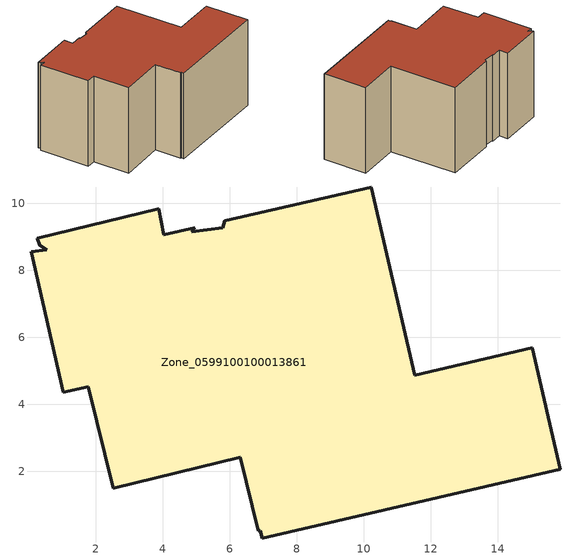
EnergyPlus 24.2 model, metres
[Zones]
Zone_0599100100013861
 floor ground (C_G): 4.04,9.06 4.96,9.28 4.87,9.16 5.79,9.27 5.85,9.48 10.22,10.49 11.52,4.88 15.03,5.69 15.87,2.06 6.97,0.01 6.91,0.23 6.85,0.22 6.31,2.43 2.52,1.5 1.78,4.53 1.03,4.36 0.08,8.55 0.55,8.61 0.33,8.75 0.26,8.97 3.88,9.84 z0
 wall outside (C_F): 4.04,9.06 3.88,9.84 0.26,8.97 0.33,8.75 0.55,8.61 0.08,8.55 1.03,4.36 1.78,4.53 2.52,1.5 6.31,2.43 6.85,0.22 6.91,0.23 6.97,0.01 15.87,2.06 15.03,5.69 11.52,4.88 10.22,10.49 5.85,9.48 5.79,9.27 4.87,9.16 4.96,9.28 4.04,9.06 z0:7.64
 roof outside (C_R): 4.96,9.28 4.04,9.06 3.88,9.84 0.26,8.97 0.33,8.75 0.55,8.61 0.08,8.55 1.03,4.36 1.78,4.53 2.52,1.5 6.31,2.43 6.85,0.22 6.91,0.23 6.97,0.01 15.87,2.06 15.03,5.69 11.52,4.88 10.22,10.49 5.85,9.48 5.79,9.27 4.87,9.16 z7.64
[BUILDING]
Pand.0599100100013861: North Axis=0; Terrain=City; Loads Convergence Tolerance Value=0.04; Temperature Convergence Tolerance Value=0.4; Solar Distribution=FullExterior; Maximum Number of Warmup Days=25; Minimum Number of Warmup Days=1
[Site:Location]
Rotterdam.The.Hague.AP_ZH_NLD Design_Conditions: Latitude=51.96; Longitude=4.45; Time Zone=1; Elevation=-4.5
[SITE:GROUNDTEMPERATURE:BUILDINGSURFACE]
18, 18, 18, 18, 18, 18, 18, 18, 18, 18, 18, 18
[MATERIAL] Thermal Absorptance=0.9; Solar Absorptance=0.7; Visible Absorptance=0.7
Name | Roughness | Thickness | Conductivity | Density | Specific Heat
G.D.2015-2018 | MediumSmooth | 0.15 | 0.0428571 | 540 | 1210
F.D.2015-2018 | Rough | 0.3 | 0.0666667 | 1920 | 840
R.D.2015-2018 | MediumRough | 0.2 | 0.0333333 | 1500 | 1000
[CONSTRUCTION]
C_G: G.D.2015-2018
C_F: F.D.2015-2018
C_R: R.D.2015-2018
[ZONE]
Zone_0599100100013861: Type=1; Multiplier=1; Ceiling Height=Autocalculate; Volume=Autocalculate; Floor Area=autocalculate; Part of Total Floor Area=Yes
[ZONEINFILTRATION:DESIGNFLOWRATE]
Infil_Zone_0599100100013861: Zone or ZoneList or Space or SpaceList=Zone_0599100100013861; Schedule=AlwaysOn; Design Flow Rate Calculation Method=Flow/Area; Flow Rate per Floor Area=0.0021; Constant Term Coefficient=1; Temperature Term Coefficient=0; Velocity Term Coefficient=0; Velocity Squared Term Coefficient=0
[HVACTEMPLATE:ZONE:IDEALLOADSAIRSYSTEM]
Zone_0599100100013861: Maximum Heating Supply Air Temperature=50; Minimum Cooling Supply Air Temperature=13; Maximum Heating Supply Air Humidity Ratio=0.0156; Minimum Cooling Supply Air Humidity Ratio=0.0077; Heating Limit=NoLimit; Cooling Limit=NoLimit; Dehumidification Control Type=ConstantSensibleHeatRatio; Cooling Sensible Heat Ratio=0.7; Dehumidification Setpoint=60; Humidification Control Type=None; Humidification Setpoint=30; Outdoor Air Method=None; Outdoor Air Flow Rate per Person=0.00944; Outdoor Air Flow Rate per Zone Floor Area=0; Outdoor Air Flow Rate per Zone=0; Demand Controlled Ventilation Type=None; Outdoor Air Economizer Type=NoEconomizer; Heat Recovery Type=None; Sensible Heat Recovery Effectiveness=0.7; Latent Heat Recovery Effectiveness=0.65
[ZONECONTROL:THERMOSTAT]
ThermostatControl_Zone_0599100100013861: Zone or ZoneList=Zone_0599100100013861; Control Type Schedule=DualSetpointControlType; Control 1=Thermostat_Zone_0599100100013861; Temperature Difference Between Cutout And Setpoint=0
[THERMOSTATSETPOINT:DUALSETPOINT]
Thermostat_Zone_0599100100013861: Heating Setpoint Temperature Schedule=HeatingSetpoint_Zone_0599100100013861; Cooling Setpoint Temperature Schedule=CoolingSetpoint_Zone_0599100100013861
[SCHEDULE:COMPACT]
HeatingSetpoint_Zone_0599100100013861: Through: 12/31, For: AllDays, Until: 24:00, 21
CoolingSetpoint_Zone_0599100100013861: Through: 12/31, For: AllDays, Until: 24:00, 24
DualSetpointControlType: Through: 12/31, For: AllDays, Until: 24:00, 4
AlwaysOn: Through: 12/31, For: AllDays, Until: 24:00, 1
